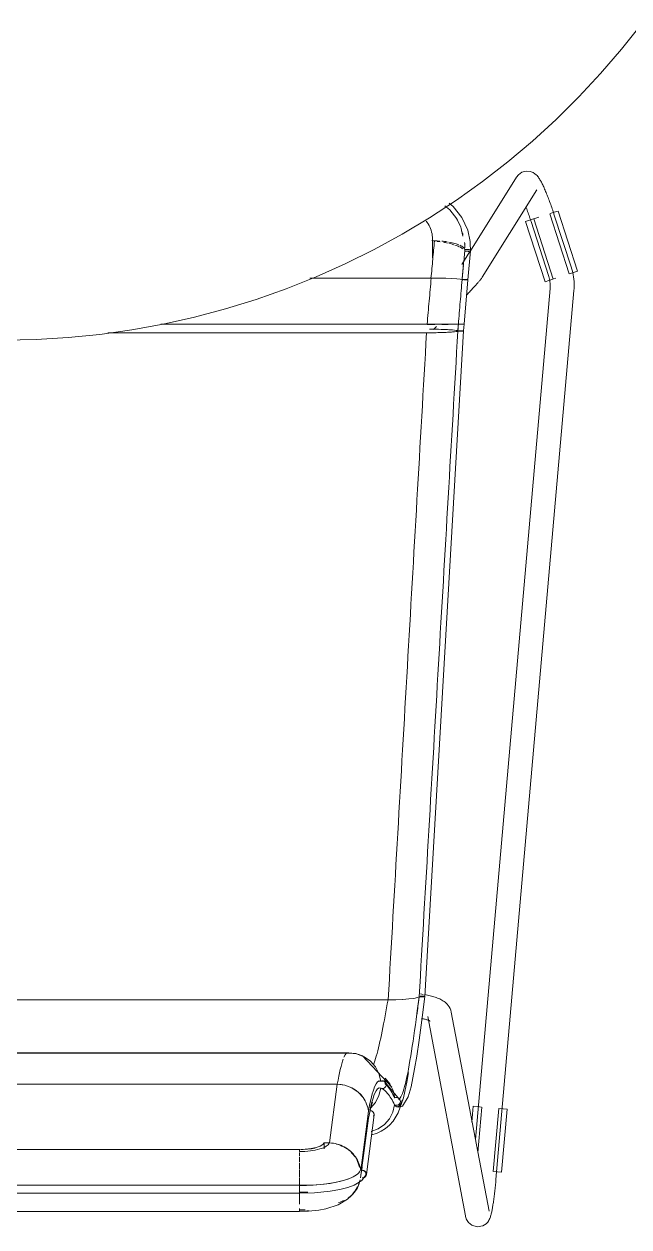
# Model space of a CAD drawing. Header units: millimetres. Extents: x 155927 to 317870, y -36033 to 97293.
# Drawn here: x 227883 to 228185, y 24267 to 24867 of the extents above; entities that cross this region are included whole.
import ezdxf

# ---------------------------------------------------------------- set-up
doc = ezdxf.new("R2010")
doc.units = ezdxf.units.MM
doc.header["$MEASUREMENT"] = 0
doc.layers.add('I-FURN', color=8, linetype='CONTINUOUS', lineweight=9)

msp = doc.modelspace()

# ---------------------------------------------------------------- linework, layer by layer
at = {"layer": 'I-FURN'}
for p, q in [((228181.45, 24854.63), (228191.39, 24867.16)), ((228171.01, 24842.51), (228181.45, 24854.63)), ((228160.09, 24830.81), (228171.01, 24842.51)), ((228148.72, 24819.56), (228160.09, 24830.81)), ((228136.91, 24808.77), (228148.72, 24819.56)), ((228124.67, 24798.46), (228136.91, 24808.77)), ((228112.03, 24788.65), (228124.67, 24798.46)), ((228129.05, 24790.86), (228106.01, 24754.1)), ((228129.94, 24791.99), (228129.05, 24790.86)), ((228129.94, 24791.99), (228131.67, 24793.21)), ((228131.67, 24793.21), (228133.9, 24793.8)), ((228133.9, 24793.8), (228135.87, 24793.62)), ((228135.87, 24793.62), (228137.25, 24793.1)), ((228137.25, 24793.1), (228138.17, 24792.54)), ((228138.17, 24792.54), (228138.79, 24792.02)), ((228138.79, 24792.02), (228139.26, 24791.55)), ((228139.26, 24791.55), (228139.63, 24791.12)), ((228139.63, 24791.12), (228139.94, 24790.72)), ((228139.94, 24790.72), (228140.22, 24790.33)), ((228140.22, 24790.33), (228140.47, 24789.94)), ((228099.01, 24779.36), (228112.03, 24788.65)), ((228111.91, 24740.91), (228139.21, 24784.49)), ((228140.47, 24789.94), (228140.72, 24789.55)), ((228140.72, 24789.55), (228140.95, 24789.15)), ((228140.95, 24789.15), (228141.18, 24788.74)), ((228141.18, 24788.74), (228141.41, 24788.32)), ((228141.41, 24788.32), (228141.64, 24787.88)), ((228141.64, 24787.88), (228141.87, 24787.42)), ((228141.87, 24787.42), (228142.1, 24786.95)), ((228142.1, 24786.95), (228142.33, 24786.46)), ((228142.33, 24786.46), (228142.57, 24785.95)), ((228142.57, 24785.95), (228142.81, 24785.42)), ((228142.81, 24785.42), (228143.05, 24784.87)), ((228143.05, 24784.87), (228143.29, 24784.31)), ((228143.29, 24784.31), (228143.53, 24783.73)), ((228085.63, 24770.59), (228099.01, 24779.36)), ((228143.53, 24783.73), (228143.78, 24783.14)), ((228143.78, 24783.14), (228144.03, 24782.53)), ((228144.03, 24782.53), (228144.28, 24781.9)), ((228144.28, 24781.9), (228144.53, 24781.26)), ((228144.53, 24781.26), (228144.79, 24780.61)), ((228144.79, 24780.61), (228145.04, 24779.94)), ((228145.04, 24779.94), (228145.29, 24779.26)), ((228145.29, 24779.26), (228145.55, 24778.58)), ((228145.55, 24778.58), (228145.8, 24777.88)), ((228093.3, 24776.53), (228095.68, 24774.53)), ((228095.32, 24777.87), (228097.42, 24776.19)), ((228095.68, 24774.53), (228099.18, 24769.95)), ((228097.42, 24776.19), (228101.76, 24770.66)), ((228133.85, 24775.61), (228134.08, 24774.98)), ((228134.08, 24774.98), (228134.32, 24774.35)), ((228134.32, 24774.35), (228134.55, 24773.7)), ((228134.55, 24773.7), (228134.79, 24773.04)), ((228134.79, 24773.04), (228135.03, 24772.38)), ((228135.03, 24772.38), (228135.26, 24771.71)), ((228145.68, 24772.59), (228155.37, 24742.58)), ((228145.8, 24777.88), (228146.06, 24777.17)), ((228145.8, 24772.63), (228147.78, 24773.26)), ((228146.06, 24777.17), (228146.31, 24776.46)), ((228146.31, 24776.46), (228146.56, 24775.73)), ((228146.56, 24775.73), (228146.82, 24775)), ((228146.82, 24775), (228147.06, 24774.27)), ((228147.06, 24774.27), (228147.31, 24773.53)), ((228147.31, 24773.53), (228147.56, 24772.8)), ((228147.56, 24772.8), (228147.7, 24772.34)), ((228156.42, 24745.53), (228147.7, 24772.34)), ((228147.78, 24773.26), (228149.73, 24773.89)), ((228149.73, 24773.89), (228159.42, 24743.89)), ((228071.9, 24762.36), (228085.63, 24770.59)), ((228099.18, 24769.95), (228101.09, 24766.27)), ((228101.76, 24770.66), (228104.66, 24764.35)), ((228133.57, 24768.68), (228135.53, 24769.31)), ((228133.57, 24768.68), (228143.26, 24738.67)), ((228135.26, 24771.71), (228135.49, 24771.03)), ((228135.49, 24771.03), (228135.73, 24770.34)), ((228135.53, 24769.31), (228137.5, 24769.95)), ((228135.73, 24770.34), (228135.96, 24769.65)), ((228135.96, 24769.65), (228136.18, 24768.96)), ((228136.18, 24768.96), (228136.29, 24768.63)), ((228136.29, 24768.63), (228145, 24741.82)), ((228147.3, 24739.98), (228137.62, 24769.98)), ((228140.19, 24770.82), (228137.71, 24770.02)), ((228057.86, 24754.69), (228071.9, 24762.36)), ((228087.02, 24750.51), (228087.02, 24760.27)), ((228104.66, 24764.35), (228105.87, 24758.7)), ((228043.53, 24747.59), (228057.86, 24754.69)), ((228086.96, 24759.02), (228088.01, 24759.02)), ((228105.87, 24758.7), (228105.96, 24753.24)), ((228105.78, 24753.73), (228101.74, 24747.28)), ((228104.66, 24739.64), (228106.08, 24754.13)), ((228028.92, 24741.07), (228043.53, 24747.59)), ((228157.46, 24743.26), (228155.49, 24742.62)), ((228156.43, 24745.48), (228156.42, 24745.53)), ((228156.76, 24744.39), (228156.43, 24745.48)), ((228157.05, 24743.28), (228156.76, 24744.39)), ((228157.29, 24742.16), (228157.05, 24743.28)), ((228157.48, 24741.04), (228157.29, 24742.16)), ((228159.42, 24743.89), (228157.46, 24743.26)), ((228014.06, 24735.13), (228028.92, 24741.07)), ((228086.31, 24740.47), (228025.82, 24740.47)), ((228025.82, 24740.47), (228086.31, 24740.47)), ((228090.07, 24740.45), (228086.31, 24740.47)), ((228086.43, 24740.47), (228090.07, 24740.44)), ((228090.17, 24740.44), (228093.61, 24740.37)), ((228093.61, 24740.37), (228090.17, 24740.44)), ((228096.7, 24740.26), (228093.61, 24740.37)), ((228093.67, 24740.37), (228096.71, 24740.26)), ((228099.18, 24740.11), (228096.7, 24740.26)), ((228096.75, 24740.25), (228099.19, 24740.1)), ((228100.92, 24739.93), (228099.18, 24740.11)), ((228099.2, 24740.1), (228100.92, 24739.93)), ((228100.92, 24739.93), (228101.81, 24739.73)), ((228101.81, 24739.73), (228100.92, 24739.93)), ((228102.28, 24739.74), (228101.81, 24739.73)), ((228101.81, 24739.73), (228102.28, 24739.74)), ((228101.82, 24739.55), (228102.29, 24739.54)), ((228102.29, 24739.54), (228101.82, 24739.55)), ((228102.78, 24739.74), (228102.28, 24739.74)), ((228102.28, 24739.74), (228102.77, 24739.74)), ((228102.77, 24739.74), (228103.26, 24739.74)), ((228103.27, 24739.74), (228102.78, 24739.74)), ((228102.79, 24739.54), (228103.28, 24739.54)), ((228103.28, 24739.54), (228102.79, 24739.54)), ((228102.83, 24717.44), (228104.66, 24739.64)), ((228103.26, 24739.74), (228103.72, 24739.73)), ((228103.72, 24739.73), (228103.27, 24739.74)), ((228103.28, 24739.54), (228103.73, 24739.55)), ((228103.73, 24739.55), (228103.28, 24739.54)), ((228104.11, 24739.71), (228103.72, 24739.73)), ((228103.72, 24739.73), (228104.1, 24739.71)), ((228103.73, 24739.55), (228104.12, 24739.57)), ((228104.11, 24739.57), (228103.73, 24739.55)), ((228104.1, 24739.71), (228104.4, 24739.69)), ((228104.4, 24739.69), (228104.11, 24739.71)), ((228104.41, 24739.59), (228104.11, 24739.57)), ((228104.12, 24739.57), (228104.41, 24739.59)), ((228104.59, 24739.67), (228104.4, 24739.69)), ((228104.41, 24739.59), (228104.6, 24739.62)), ((228104.59, 24739.62), (228104.41, 24739.59)), ((228104.59, 24739.67), (228104.66, 24739.64)), ((228104.66, 24739.64), (228104.59, 24739.67)), ((228104.66, 24739.64), (228104.59, 24739.62)), ((228104.6, 24739.62), (228104.66, 24739.64)), ((228108.14, 24736.41), (228107.8, 24736.03)), ((228108.47, 24736.77), (228108.14, 24736.41)), ((228108.79, 24737.12), (228108.47, 24736.77)), ((228109.09, 24737.46), (228108.79, 24737.12)), ((228109.38, 24737.78), (228109.09, 24737.46)), ((228109.65, 24738.09), (228109.38, 24737.78)), ((228109.91, 24738.38), (228109.65, 24738.09)), ((228110.15, 24738.66), (228109.91, 24738.38)), ((228110.38, 24738.93), (228110.15, 24738.66)), ((228110.59, 24739.18), (228110.38, 24738.93)), ((228110.79, 24739.42), (228110.59, 24739.18)), ((228110.98, 24739.65), (228110.79, 24739.42)), ((228111.16, 24739.88), (228110.98, 24739.65)), ((228111.34, 24740.1), (228111.16, 24739.88)), ((228111.51, 24740.33), (228111.34, 24740.1)), ((228111.69, 24740.58), (228111.51, 24740.33)), ((228111.91, 24740.91), (228111.69, 24740.58)), ((228145.21, 24739.3), (228143.26, 24738.67)), ((228145, 24741.82), (228145.2, 24741.19)), ((228145.2, 24741.19), (228145.36, 24740.55)), ((228147.19, 24739.94), (228145.21, 24739.3)), ((228145.36, 24740.55), (228145.5, 24739.9)), ((228145.5, 24739.9), (228145.62, 24739.25)), ((228145.62, 24739.25), (228145.71, 24738.59)), ((228145.71, 24738.59), (228145.77, 24737.93)), ((228145.77, 24737.93), (228145.8, 24737.27)), ((228145.8, 24737.27), (228145.81, 24736.61)), ((228145.81, 24736.61), (228145.8, 24735.95)), ((228148.57, 24740.39), (228147.4, 24740.01)), ((228157.63, 24739.91), (228157.48, 24741.04)), ((228157.74, 24738.77), (228157.63, 24739.91)), ((228157.8, 24737.63), (228157.74, 24738.77)), ((228157.78, 24735.34), (228157.81, 24736.49)), ((228157.81, 24736.49), (228157.8, 24737.63)), ((227998.98, 24729.8), (228014.06, 24735.13)), ((228104.63, 24732.6), (228104.19, 24732.13)), ((228105.06, 24733.06), (228104.63, 24732.6)), ((228105.49, 24733.52), (228105.06, 24733.06)), ((228105.9, 24733.96), (228105.49, 24733.52)), ((228106.3, 24734.4), (228105.9, 24733.96)), ((228106.69, 24734.82), (228106.3, 24734.4)), ((228107.07, 24735.24), (228106.69, 24734.82)), ((228107.44, 24735.64), (228107.07, 24735.24)), ((228107.8, 24736.03), (228107.44, 24735.64)), ((228145.75, 24735.26), (228108.45, 24310.75)), ((228118.75, 24290.88), (228157.7, 24734.21)), ((228145.8, 24735.95), (228145.75, 24735.28)), ((228145.75, 24735.28), (228145.75, 24735.26)), ((228157.7, 24734.2), (228157.78, 24735.34)), ((227968.23, 24720.96), (227983.69, 24725.07)), ((227983.69, 24725.07), (227998.98, 24729.8)), ((227952.62, 24717.46), (227968.23, 24720.96)), ((227905.12, 24710.77), (227921.04, 24712.37)), ((227921.04, 24712.37), (227936.88, 24714.6)), ((227925.01, 24713.19), (228084.1, 24713.19)), ((228084.1, 24713.19), (227925.01, 24713.19)), ((227936.88, 24714.6), (227952.62, 24717.46)), ((227951.37, 24717.5), (228084.37, 24717.5)), ((228084.37, 24717.5), (227951.37, 24717.5)), ((228083.27, 24382.17), (228102.56, 24714.08)), ((228084.1, 24713.19), (228087.89, 24713.21)), ((228084.37, 24717.5), (228088.15, 24717.5)), ((228088.16, 24717.5), (228084.37, 24717.5)), ((228088.16, 24717.38), (228084.38, 24717.38)), ((228084.38, 24717.38), (228088.16, 24717.38)), ((228087.9, 24714.95), (228085.64, 24714.97)), ((228087.59, 24714.83), (228089.06, 24716.36)), ((228087.89, 24713.21), (228091.45, 24713.29)), ((228091.45, 24714.87), (228087.9, 24714.95)), ((228088.16, 24717.5), (228091.72, 24717.5)), ((228091.72, 24717.5), (228088.16, 24717.5)), ((228094.57, 24714.75), (228091.45, 24714.87)), ((228091.45, 24713.29), (228094.58, 24713.41)), ((228094.84, 24717.39), (228091.71, 24717.38)), ((228091.72, 24717.5), (228094.85, 24717.49)), ((228094.86, 24717.49), (228091.72, 24717.5)), ((228091.72, 24717.38), (228094.84, 24717.39)), ((228097.06, 24714.58), (228094.57, 24714.75)), ((228094.58, 24713.41), (228097.08, 24713.58)), ((228097.34, 24717.4), (228094.84, 24717.39)), ((228094.84, 24717.39), (228097.34, 24717.4)), ((228094.86, 24717.49), (228097.36, 24717.48)), ((228097.36, 24717.48), (228094.86, 24717.49)), ((228098.81, 24714.39), (228097.06, 24714.58)), ((228097.08, 24713.58), (228098.83, 24713.77)), ((228099.09, 24717.42), (228097.34, 24717.4)), ((228097.34, 24717.4), (228099.09, 24717.42)), ((228097.36, 24717.48), (228099.1, 24717.46)), ((228099.11, 24717.46), (228097.36, 24717.48)), ((228099.72, 24714.18), (228098.81, 24714.39)), ((228098.83, 24713.77), (228099.72, 24713.98)), ((228099.1, 24717.46), (228099.99, 24717.45)), ((228099.99, 24717.45), (228099.11, 24717.46)), ((228100.18, 24714.19), (228099.72, 24714.18)), ((228099.72, 24713.98), (228100.19, 24713.97)), ((228099.99, 24717.45), (228100.46, 24717.45)), ((228100.46, 24717.45), (228099.99, 24717.45)), ((228100.46, 24717.43), (228099.99, 24717.43)), ((228099.99, 24717.43), (228100.46, 24717.43)), ((228100.68, 24714.19), (228100.18, 24714.19)), ((228100.19, 24713.97), (228100.69, 24713.97)), ((228100.46, 24717.45), (228100.96, 24717.45)), ((228100.96, 24717.45), (228100.46, 24717.45)), ((228100.95, 24717.43), (228100.46, 24717.43)), ((228100.46, 24717.43), (228100.96, 24717.43)), ((228101.17, 24714.19), (228100.68, 24714.19)), ((228100.69, 24713.97), (228101.18, 24713.98)), ((228101.44, 24717.43), (228100.95, 24717.43)), ((228100.96, 24717.45), (228101.45, 24717.45)), ((228101.45, 24717.45), (228100.96, 24717.45)), ((228100.96, 24717.43), (228101.45, 24717.43)), ((228101.62, 24714.18), (228101.17, 24714.19)), ((228101.18, 24713.98), (228101.63, 24713.99)), ((228101.89, 24717.43), (228101.44, 24717.43)), ((228101.45, 24717.45), (228101.9, 24717.45)), ((228101.9, 24717.45), (228101.45, 24717.45)), ((228101.45, 24717.43), (228101.9, 24717.43)), ((228102.01, 24714.16), (228101.62, 24714.18)), ((228101.63, 24713.99), (228102.01, 24714)), ((228102.28, 24717.43), (228101.89, 24717.43)), ((228101.9, 24717.45), (228102.28, 24717.45)), ((228102.29, 24717.45), (228101.9, 24717.45)), ((228101.9, 24717.43), (228102.28, 24717.43)), ((228102.3, 24714.14), (228102.01, 24714.16)), ((228102.01, 24714), (228102.3, 24714.03)), ((228102.28, 24717.45), (228102.58, 24717.44)), ((228102.58, 24717.44), (228102.29, 24717.45)), ((228102.49, 24714.11), (228102.3, 24714.14)), ((228102.3, 24714.03), (228102.49, 24714.05)), ((228102.56, 24714.08), (228102.49, 24714.11)), ((228102.49, 24714.05), (228102.56, 24714.08)), ((228102.83, 24717.44), (228102.56, 24714.08)), ((228102.76, 24717.44), (228102.83, 24717.44)), ((228102.83, 24717.44), (228102.76, 24717.44)), ((228102.77, 24717.44), (228102.83, 24717.44)), ((228102.83, 24717.44), (228102.77, 24717.44)), ((227873.15, 24709.49), (227889.15, 24709.81)), ((227889.15, 24709.81), (227905.12, 24710.77)), ((228081.41, 24382.39), (228080.91, 24382.38)), ((228080.91, 24382.38), (228081.41, 24382.39)), ((228081.74, 24383.3), (228081.02, 24383.4)), ((228081.9, 24382.38), (228081.41, 24382.39)), ((228081.41, 24382.39), (228081.9, 24382.38)), ((228082.46, 24383.2), (228081.74, 24383.3)), ((228082.35, 24382.35), (228081.9, 24382.38)), ((228081.9, 24382.38), (228082.35, 24382.35)), ((228082.73, 24382.32), (228082.35, 24382.35)), ((228082.35, 24382.35), (228082.73, 24382.32)), ((228083.02, 24382.28), (228082.73, 24382.32)), ((228082.73, 24382.32), (228083.02, 24382.28)), ((228083.2, 24382.22), (228083.02, 24382.28)), ((228083.02, 24382.28), (228083.21, 24382.22)), ((228083.86, 24382.95), (228083.16, 24383.08)), ((228083.27, 24382.17), (228083.2, 24382.22)), ((228083.21, 24382.22), (228083.27, 24382.17)), ((228084.54, 24382.82), (228083.86, 24382.95)), ((228085.21, 24382.68), (228084.54, 24382.82)), ((228085.86, 24382.52), (228085.21, 24382.68)), ((228086.51, 24382.36), (228085.86, 24382.52)), ((228087.14, 24382.19), (228086.51, 24382.36)), ((228087.75, 24382.01), (228087.14, 24382.19)), ((227681.45, 24380.45), (228064.85, 24380.45)), ((228064.85, 24380.45), (227681.45, 24380.45)), ((228064.85, 24380.45), (228068.62, 24380.51)), ((228068.62, 24380.51), (228064.93, 24380.45)), ((228068.62, 24380.51), (228072.16, 24380.67)), ((228072.16, 24380.67), (228068.68, 24380.51)), ((228072.16, 24380.67), (228075.26, 24380.9)), ((228075.26, 24380.9), (228072.2, 24380.67)), ((228075.26, 24380.9), (228077.75, 24381.22)), ((228077.75, 24381.22), (228075.29, 24380.91)), ((228077.75, 24381.22), (228079.5, 24381.58)), ((228079.5, 24381.58), (228077.76, 24381.22)), ((228080.4, 24381.98), (228079.5, 24381.58)), ((228079.5, 24381.58), (228080.4, 24381.98)), ((228080.4, 24381.98), (228080.87, 24381.97)), ((228080.87, 24381.97), (228080.4, 24381.98)), ((228080.87, 24381.97), (228081.37, 24381.96)), ((228081.37, 24381.96), (228080.87, 24381.97)), ((228081.37, 24381.96), (228081.86, 24381.97)), ((228081.87, 24381.97), (228081.37, 24381.96)), ((228083.27, 24382.17), (228081.71, 24370.32)), ((228081.86, 24381.97), (228082.32, 24381.99)), ((228082.32, 24381.99), (228081.87, 24381.97)), ((228082.32, 24381.99), (228082.7, 24382.02)), ((228082.71, 24382.02), (228082.32, 24381.99)), ((228082.7, 24382.02), (228083, 24382.07)), ((228083.01, 24382.07), (228082.71, 24382.02)), ((228083, 24382.07), (228083.19, 24382.12)), ((228083.2, 24382.12), (228083.01, 24382.07)), ((228083.19, 24382.12), (228083.27, 24382.17)), ((228083.27, 24382.17), (228083.2, 24382.12)), ((228088.36, 24381.81), (228087.75, 24382.01)), ((228088.95, 24381.61), (228088.36, 24381.81)), ((228089.53, 24381.39), (228088.95, 24381.61)), ((228090.1, 24381.15), (228089.53, 24381.39)), ((228090.66, 24380.9), (228090.1, 24381.15)), ((228091.21, 24380.63), (228090.66, 24380.9)), ((228091.75, 24380.34), (228091.21, 24380.63)), ((228092.29, 24380.01), (228091.75, 24380.34)), ((228092.82, 24379.66), (228092.29, 24380.01)), ((228093.36, 24379.25), (228092.82, 24379.66)), ((228093.89, 24378.8), (228093.36, 24379.25)), ((228094.41, 24378.28), (228093.89, 24378.8)), ((228094.92, 24377.69), (228094.41, 24378.28)), ((228095.4, 24377), (228094.92, 24377.69)), ((228095.84, 24376.21), (228095.4, 24377)), ((228096.2, 24375.31), (228095.84, 24376.21)), ((228081.71, 24370.32), (228080.36, 24360.39)), ((228082.12, 24371.07), (228081.63, 24371.16)), ((228082.59, 24370.97), (228082.12, 24371.07)), ((228083.04, 24370.86), (228082.59, 24370.97)), ((228083.46, 24370.76), (228083.04, 24370.86)), ((228083.85, 24370.65), (228083.46, 24370.76)), ((228084.22, 24370.54), (228083.85, 24370.65)), ((228084.55, 24370.43), (228084.22, 24370.54)), ((228084.86, 24370.33), (228084.55, 24370.43)), ((228084.67, 24372.09), (228103.48, 24272.8)), ((228085.13, 24370.22), (228084.86, 24370.33)), ((228085.36, 24370.13), (228085.13, 24370.22)), ((228096.46, 24374.33), (228096.2, 24375.31)), ((228115.27, 24275.03), (228096.46, 24374.33)), ((228085.55, 24370.04), (228085.36, 24370.13)), ((228085.71, 24369.97), (228085.55, 24370.04)), ((228085.79, 24369.92), (228085.71, 24369.97)), ((228085.87, 24369.88), (228085.79, 24369.92)), ((228085.89, 24369.86), (228085.87, 24369.88)), ((228080.36, 24360.39), (228079.18, 24352.37)), ((227700.76, 24353.95), (228045.54, 24353.95)), ((228045.54, 24353.95), (227700.76, 24353.95)), ((228045.01, 24354.11), (227740.21, 24354.11)), ((228048.75, 24353.66), (228045.01, 24354.1)), ((228045.54, 24353.95), (228049.33, 24353.47)), ((228049.34, 24353.48), (228045.54, 24353.95)), ((228053.22, 24351.94), (228048.75, 24353.66)), ((228049.33, 24353.47), (228052.9, 24352.11)), ((228052.91, 24352.12), (228049.34, 24353.48)), ((228052.12, 24352.53), (228050.2, 24353.24)), ((228066.72, 24336.84), (228052.12, 24352.53)), ((228079.18, 24352.37), (228078.14, 24346.05)), ((228052.9, 24352.11), (228056.04, 24349.94)), ((228056.04, 24349.95), (228052.91, 24352.12)), ((228058.55, 24347.07), (228056.04, 24349.95)), ((228056.04, 24349.94), (228058.54, 24347.06)), ((228058.54, 24347.06), (228060.3, 24343.68)), ((228060.3, 24343.68), (228058.55, 24347.07)), ((228061.2, 24339.96), (228060.3, 24343.68)), ((228063.38, 24341.35), (228065.77, 24338.51)), ((228065.78, 24338.51), (228063.38, 24341.35)), ((228072.53, 24331.67), (228074.43, 24340.19)), ((228074.43, 24340.19), (228075.16, 24344.26)), ((228078.14, 24346.05), (228076.34, 24337.03)), ((227706.8, 24338.35), (228039.51, 24338.35)), ((228039.51, 24338.35), (227706.8, 24338.35)), ((228039.51, 24338.35), (228035.65, 24309.08)), ((228043.28, 24337.88), (228039.51, 24338.35)), ((228046.82, 24336.56), (228043.28, 24337.88)), ((228049.94, 24334.48), (228046.82, 24336.56)), ((228052.43, 24331.74), (228049.94, 24334.48)), ((228063.01, 24339.93), (228060.13, 24339.98)), ((228060.3, 24332.74), (228061.2, 24336.45)), ((228061.19, 24339.96), (228061.66, 24340.12)), ((228061.66, 24336.3), (228061.19, 24336.46)), ((228061.67, 24340.12), (228061.2, 24339.96)), ((228061.2, 24336.45), (228061.67, 24336.29)), ((228061.87, 24336.17), (228061.44, 24336.35)), ((228061.66, 24340.12), (228062.16, 24340.16)), ((228062.16, 24336.26), (228061.66, 24336.3)), ((228062.16, 24340.16), (228061.67, 24340.12)), ((228061.67, 24336.29), (228062.16, 24336.25)), ((228062.16, 24340.16), (228062.65, 24340.08)), ((228062.65, 24340.08), (228062.16, 24340.16)), ((228062.65, 24336.34), (228062.16, 24336.26)), ((228062.16, 24336.25), (228062.65, 24336.34)), ((228062.65, 24340.08), (228063.1, 24339.88)), ((228063.11, 24339.88), (228062.65, 24340.08)), ((228063.1, 24336.54), (228062.65, 24336.34)), ((228062.65, 24336.34), (228063.11, 24336.54)), ((228070.83, 24330.64), (228062.71, 24340.06)), ((228063.1, 24339.88), (228063.49, 24339.56)), ((228063.49, 24336.85), (228063.1, 24336.54)), ((228063.49, 24339.56), (228063.11, 24339.88)), ((228063.11, 24336.54), (228063.49, 24336.85)), ((228063.49, 24339.56), (228063.78, 24339.16)), ((228063.78, 24339.16), (228063.49, 24339.56)), ((228063.78, 24337.26), (228063.49, 24336.85)), ((228063.49, 24336.85), (228063.78, 24337.26)), ((228063.78, 24339.16), (228063.97, 24338.7)), ((228063.97, 24338.7), (228063.78, 24339.16)), ((228063.97, 24337.72), (228063.78, 24337.26)), ((228063.78, 24337.26), (228063.97, 24337.72)), ((228063.97, 24338.7), (228064.03, 24338.21)), ((228064.04, 24338.21), (228063.97, 24338.7)), ((228064.03, 24338.21), (228063.97, 24337.72)), ((228063.97, 24337.72), (228064.04, 24338.21)), ((228065.77, 24338.51), (228067.41, 24335.18)), ((228067.42, 24335.19), (228065.78, 24338.51)), ((228067.41, 24335.18), (228068.2, 24331.57)), ((228068.2, 24331.57), (228067.42, 24335.19)), ((228076.34, 24337.03), (228074.93, 24332.04)), ((228056.04, 24326.47), (228058.55, 24329.35)), ((228057.04, 24329.38), (228056.29, 24326.94)), ((228058.55, 24329.35), (228060.3, 24332.74)), ((228068.2, 24331.57), (228068.68, 24331.72)), ((228068.68, 24331.72), (228068.2, 24331.57)), ((228068.68, 24331.72), (228069.18, 24331.75)), ((228069.18, 24331.75), (228068.68, 24331.72)), ((228069.18, 24331.75), (228069.67, 24331.66)), ((228069.67, 24331.66), (228069.18, 24331.75)), ((228069.67, 24331.66), (228070.12, 24331.45)), ((228070.12, 24331.46), (228069.67, 24331.66)), ((228069.86, 24324.04), (228072.53, 24331.67)), ((228070.46, 24328.46), (228070.07, 24328.15)), ((228070.07, 24328.15), (228070.46, 24328.45)), ((228070.5, 24331.14), (228070.12, 24331.46)), ((228070.12, 24331.45), (228070.5, 24331.14)), ((228070.76, 24328.85), (228070.46, 24328.46)), ((228070.46, 24328.45), (228070.76, 24328.85)), ((228070.5, 24331.14), (228070.79, 24330.73)), ((228070.79, 24330.73), (228070.5, 24331.14)), ((228070.68, 24330.92), (228070.81, 24330.7)), ((228070.95, 24329.3), (228070.76, 24328.85)), ((228070.76, 24328.85), (228070.96, 24329.3)), ((228070.79, 24330.73), (228070.97, 24330.27)), ((228070.97, 24330.28), (228070.79, 24330.73)), ((228071.03, 24329.79), (228070.95, 24329.3)), ((228070.96, 24329.3), (228071.03, 24329.79)), ((228071.03, 24329.79), (228070.97, 24330.28)), ((228070.97, 24330.27), (228071.03, 24329.79)), ((228074.93, 24332.04), (228072.16, 24327.4)), ((228055.06, 24324.98), (228051.21, 24295.28)), ((228057.89, 24323.07), (228054.03, 24293.29)), ((228056.29, 24326.94), (228054.91, 24320.65)), ((228056.02, 24325.17), (228055.53, 24325.13)), ((228056.51, 24325.09), (228056.02, 24325.17)), ((228056.97, 24324.9), (228056.51, 24325.09)), ((228057.35, 24324.6), (228056.97, 24324.9)), ((228057.64, 24324.21), (228057.35, 24324.6)), ((228057.83, 24323.77), (228057.64, 24324.21)), ((228057.65, 24322.39), (228057.83, 24322.84)), ((228057.9, 24323.3), (228057.83, 24323.77)), ((228057.83, 24322.84), (228057.9, 24323.3)), ((228065.51, 24321.14), (228067.25, 24324.46)), ((228067.25, 24324.46), (228068.15, 24328.09)), ((228067.36, 24319.93), (228069.86, 24324.04)), ((228068.62, 24327.92), (228068.15, 24328.09)), ((228068.15, 24328.09), (228068.63, 24327.92)), ((228069.12, 24327.88), (228068.62, 24327.92)), ((228068.63, 24327.92), (228069.12, 24327.88)), ((228069.97, 24326.87), (228069.06, 24327.16)), ((228069.62, 24327.96), (228069.12, 24327.88)), ((228069.12, 24327.88), (228069.62, 24327.95)), ((228070.07, 24328.15), (228069.62, 24327.96)), ((228069.62, 24327.95), (228070.07, 24328.15)), ((228072.16, 24327.4), (228069.97, 24326.87)), ((228107.42, 24327.39), (228106.72, 24319.49)), ((228107.42, 24327.39), (228109.46, 24327.21)), ((228109.46, 24327.21), (228111.53, 24327.03)), ((228109.66, 24304.41), (228111.65, 24327.02)), ((228120.1, 24326.27), (228117.34, 24294.86)), ((228120.22, 24326.26), (228122.28, 24326.08)), ((228124.33, 24325.9), (228121.57, 24294.49)), ((228122.28, 24326.08), (228124.33, 24325.9)), ((228055.04, 24321.43), (228051.19, 24291.74)), ((228059.95, 24316.14), (228063.03, 24318.31)), ((228061.45, 24314.91), (228063.64, 24316.28)), ((228063.03, 24318.31), (228065.51, 24321.14)), ((228063.64, 24316.28), (228065.62, 24317.97)), ((228065.62, 24317.97), (228067.36, 24319.93)), ((228056.43, 24314.73), (228059.95, 24316.14)), ((228056.57, 24313.22), (228059.08, 24313.88)), ((228059.08, 24313.88), (228061.45, 24314.91)), ((228020.58, 24305.89), (227725.73, 24305.89)), ((227725.73, 24305.83), (228020.58, 24305.83)), ((228023.61, 24306), (228020.58, 24305.89)), ((228020.58, 24304.3), (228020.58, 24302.56)), ((228026.47, 24306.31), (228023.61, 24306)), ((228028.96, 24306.82), (228026.47, 24306.31)), ((228030.94, 24307.49), (228028.96, 24306.82)), ((228032.29, 24308.28), (228030.94, 24307.49)), ((228032.93, 24309.14), (228032.29, 24308.28)), ((228032.93, 24306.14), (228032.93, 24309.14)), ((228035.65, 24309.08), (228032.93, 24309.14)), ((228020.58, 24301.98), (228020.58, 24299.51)), ((228020.58, 24298.99), (228020.58, 24297.13)), ((228020.58, 24295.88), (228020.58, 24297.13)), ((228020.58, 24295.52), (228020.58, 24291.96)), ((228051.88, 24297.08), (228051.34, 24292.93)), ((228053.67, 24292.8), (228051.78, 24290.41)), ((228119.52, 24294.67), (228117.46, 24294.85)), ((228121.57, 24294.49), (228119.52, 24294.67)), ((228020.58, 24287.99), (227725.73, 24287.99)), ((228020.58, 24287.96), (228020.58, 24291.77)), ((228020.58, 24291.77), (228020.58, 24287.96)), ((228020.58, 24287.99), (228026.99, 24288.07)), ((228020.58, 24287.98), (228020.58, 24284.02)), ((228020.58, 24287.88), (228020.58, 24287.98)), ((228020.58, 24287.65), (228020.58, 24287.88)), ((228020.58, 24287.32), (228020.58, 24287.65)), ((228020.58, 24286.9), (228020.58, 24287.32)), ((228020.58, 24286.43), (228020.58, 24286.9)), ((228020.58, 24285.93), (228020.58, 24286.43)), ((228026.99, 24288.07), (228032.98, 24288.55)), ((228032.98, 24288.55), (228038.41, 24289.38)), ((228038.41, 24289.38), (228041.91, 24290.18)), ((228044.78, 24286.92), (228040.74, 24285.84)), ((228041.91, 24290.18), (228044.74, 24291.06)), ((228044.74, 24291.06), (228045.25, 24291.25)), ((228047.95, 24288.11), (228044.78, 24286.92)), ((228051.78, 24290.41), (228047.95, 24288.11)), ((228049.65, 24287.3), (228048.32, 24285.03)), ((228118.22, 24285.53), (228118.3, 24286.26)), ((228118.3, 24286.26), (228118.38, 24286.99)), ((228118.38, 24286.99), (228118.46, 24287.73)), ((228118.46, 24287.73), (228118.53, 24288.48)), ((228118.53, 24288.48), (228118.6, 24289.22)), ((228118.6, 24289.22), (228118.67, 24289.97)), ((228118.67, 24289.97), (228118.74, 24290.73)), ((228118.74, 24290.73), (228118.75, 24290.88)), ((227725.73, 24284.02), (228020.58, 24284.02)), ((228020.58, 24285.44), (228020.58, 24285.93)), ((228020.58, 24284.99), (228020.58, 24285.44)), ((228020.58, 24284.6), (228020.58, 24284.99)), ((228020.58, 24284.29), (228020.58, 24284.6)), ((228020.58, 24284.09), (228020.58, 24284.29)), ((228020.58, 24281.24), (228020.58, 24284.27)), ((228020.58, 24284.27), (228020.58, 24281.25)), ((228028.14, 24284.17), (228020.58, 24284.02)), ((228020.58, 24284.02), (228020.58, 24284.09)), ((228020.58, 24281.09), (228020.58, 24278.51)), ((228036.03, 24284.97), (228028.14, 24284.17)), ((228040.74, 24285.84), (228036.03, 24284.97)), ((228044.67, 24281.13), (228039.95, 24278.26)), ((228046.65, 24282.96), (228044.67, 24281.13)), ((228048.32, 24285.03), (228046.65, 24282.96)), ((228117.53, 24280.1), (228117.62, 24280.73)), ((228117.62, 24280.73), (228117.71, 24281.38)), ((228117.71, 24281.38), (228117.8, 24282.04)), ((228117.8, 24282.04), (228117.89, 24282.72)), ((228117.89, 24282.72), (228117.97, 24283.41)), ((228117.97, 24283.41), (228118.06, 24284.11)), ((228118.06, 24284.11), (228118.14, 24284.81)), ((228118.14, 24284.81), (228118.22, 24285.53)), ((227725.73, 24274.99), (228020.58, 24274.99)), ((228020.58, 24276.48), (228020.58, 24275)), ((228020.58, 24274.99), (228020.58, 24275.16)), ((228025.1, 24275.07), (228020.58, 24274.99)), ((228030.31, 24275.59), (228025.1, 24275.07)), ((228033.8, 24276.24), (228030.31, 24275.59)), ((228039.95, 24278.26), (228033.8, 24276.24)), ((228116.4, 24273.82), (228116.5, 24274.25)), ((228116.5, 24274.25), (228116.6, 24274.69)), ((228116.6, 24274.69), (228116.7, 24275.15)), ((228116.7, 24275.15), (228116.79, 24275.63)), ((228116.79, 24275.63), (228116.89, 24276.12)), ((228116.89, 24276.12), (228116.98, 24276.64)), ((228116.98, 24276.64), (228117.08, 24277.17)), ((228117.08, 24277.17), (228117.17, 24277.72)), ((228117.17, 24277.72), (228117.26, 24278.29)), ((228117.26, 24278.29), (228117.35, 24278.87)), ((228117.35, 24278.87), (228117.44, 24279.48)), ((228117.44, 24279.48), (228117.53, 24280.1)), ((228103.57, 24272.38), (228103.48, 24272.8)), ((228103.71, 24271.87), (228103.57, 24272.38)), ((228103.92, 24271.25), (228103.71, 24271.87)), ((228104.3, 24270.45), (228103.92, 24271.25)), ((228105.04, 24269.36), (228104.3, 24270.45)), ((228106.62, 24268.04), (228105.04, 24269.36)), ((228112.13, 24267.69), (228113.79, 24268.73)), ((228113.79, 24268.73), (228114.64, 24269.64)), ((228114.64, 24269.64), (228115.12, 24270.34)), ((228115.12, 24270.34), (228115.42, 24270.9)), ((228115.42, 24270.9), (228115.64, 24271.38)), ((228115.64, 24271.38), (228115.81, 24271.81)), ((228115.81, 24271.81), (228115.95, 24272.21)), ((228115.95, 24272.21), (228116.08, 24272.61)), ((228116.08, 24272.61), (228116.19, 24273)), ((228116.19, 24273), (228116.3, 24273.4)), ((228116.3, 24273.4), (228116.4, 24273.82)), ((228106.62, 24268.04), (228109.37, 24267.21)), ((228109.37, 24267.21), (228112.13, 24267.69))]:
    msp.add_line(p, q, dxfattribs=at)
for centre, major_axis, ratio, start_param, end_param in [((228039.38, 24323.29), (15.78, 0), 0.955139, 0.595876, 1.562553), ((228039.38, 24323.29), (15.78, 0), 0.955139, 0.354206, 0.595753), ((228039.38, 24323.29), (15.78, 0), 0.955139, 0.112537, 0.354036), ((228055.94, 24323.3), (1.96, 0), 0.955139, 5.775592, 8.064923), ((228020.58, 24290.74), (0, 15.75), 0.000004, 5.8107, 5.99294), ((228020.58, 24279.26), (12.4, 0), 0.287441, 4.712389, 4.950404)]:
    msp.add_ellipse(centre, major_axis=major_axis, ratio=ratio, start_param=start_param, end_param=end_param, dxfattribs=at)
for points in [[(228083.85, 24768.91), (228083.97, 24768.78), (228084.08, 24768.64), (228084.19, 24768.5)], [(228087.01, 24760.54), (228087.02, 24760.04), (228087.01, 24759.53), (228086.96, 24759.02)], [(228102.28, 24761.94), (228102.08, 24762.66), (228101.84, 24763.38), (228101.58, 24764.09)], [(228086.31, 24740.47), (228086.62, 24743.61), (228087.21, 24749.85), (228087.75, 24756), (228088.01, 24759.02)], [(228088.01, 24759.02), (228088.96, 24759.01), (228089.89, 24758.98), (228090.8, 24758.92)], [(228090.85, 24758.61), (228090.38, 24758.67), (228089.9, 24758.73), (228089.42, 24758.77)], [(228091.73, 24758.86), (228092.63, 24758.78), (228093.51, 24758.68), (228094.36, 24758.55)], [(228094.54, 24757.96), (228093.89, 24758.1), (228093.23, 24758.23), (228092.55, 24758.35)], [(228097.79, 24757.11), (228096.99, 24757.36), (228096.11, 24757.59), (228095.2, 24757.8)], [(228100.42, 24756.12), (228099.78, 24756.41), (228099.04, 24756.69), (228098.22, 24756.95)], [(228102.24, 24755.04), (228101.83, 24755.37), (228101.31, 24755.69), (228100.66, 24756)], [(228100.7, 24756.86), (228101.39, 24756.53), (228102.54, 24755.83), (228103.1, 24755.08), (228103.25, 24754.69)], [(228101.81, 24739.73), (228102.05, 24742.26), (228102.53, 24747.29), (228103.01, 24752.25), (228103.25, 24754.69)], [(228103.21, 24755.52), (228103.19, 24756.17), (228103.16, 24756.82), (228103.1, 24757.47)], [(228103.12, 24758.15), (228103.17, 24757.51), (228103.18, 24756.86), (228103.17, 24756.22)], [(228105.9, 24753.38), (228105.86, 24753.43), (228105.73, 24753.52), (228105.44, 24753.66), (228105.05, 24753.77), (228104.6, 24753.87), (228104.1, 24753.93), (228103.61, 24753.96), (228103.29, 24753.96), (228103.14, 24753.96)], [(228101.82, 24739.55), (228102.06, 24741.92), (228102.29, 24744.29), (228102.53, 24746.63)], [(228101.81, 24739.73), (228101.5, 24736.03), (228100.9, 24728.6), (228100.3, 24721.17), (228099.99, 24717.45)], [(228101.82, 24739.55), (228101.52, 24735.9), (228101.22, 24732.25), (228100.91, 24728.6)], [(228100.61, 24724.99), (228100.58, 24724.58), (228100.55, 24724.17), (228100.51, 24723.76)], [(228084.1, 24713.19), (228080.91, 24657.66), (228077.71, 24602.13), (228074.52, 24546.7)], [(228099.72, 24713.98), (228096.5, 24658.58), (228090.06, 24547.81), (228083.62, 24437.22), (228080.4, 24381.98)], [(228099.72, 24713.98), (228099.77, 24714.56), (228099.86, 24715.71), (228099.95, 24716.87), (228099.99, 24717.45)], [(228099.72, 24714.18), (228099.76, 24714.72), (228099.85, 24715.81), (228099.94, 24716.89), (228099.99, 24717.43)], [(228099.72, 24714.18), (228100.31, 24714.2), (228101.82, 24714.19), (228102.56, 24714.12), (228102.56, 24714.08)], [(228074.52, 24546.7), (228071.32, 24491.23), (228068.13, 24435.81), (228064.93, 24380.45)], [(228079.23, 24372.81), (228079.61, 24375.84), (228080, 24378.91), (228080.39, 24381.97)], [(228045.01, 24354.1), (228044.29, 24354.11), (228043.57, 24353.78), (228042.85, 24351.86)], [(228045.54, 24353.95), (228045.37, 24354.05), (228045.19, 24354.1), (228045.01, 24354.1)], [(228042.53, 24350.89), (228041.52, 24348.28), (228040.51, 24344.08), (228039.51, 24338.35)], [(228055.06, 24324.98), (228056.08, 24330.48), (228058.12, 24338.54), (228060.17, 24340.51), (228061.19, 24339.96)], [(228035.4, 24309.07), (228035.14, 24307.95), (228031.76, 24305.79), (228024.37, 24304.82), (228020.58, 24304.76)], [(228021.42, 24305.84), (228024.2, 24305.89), (228027.34, 24306.17), (228028.96, 24306.78)], [(228051.21, 24295.28), (228051.06, 24296.52), (228050.48, 24298.89), (228048.72, 24302.23), (228046.19, 24305.07), (228043.04, 24307.26), (228039.44, 24308.68), (228036.94, 24309.04), (228035.65, 24309.08)], [(228039.18, 24308.52), (228040.42, 24308.2), (228042.74, 24307.23), (228045.06, 24305.87), (228046.05, 24305.05)], [(228046.5, 24304.37), (228047.2, 24303.69), (228047.89, 24302.97), (228048.38, 24302.16)], [(228049.23, 24300.79), (228049.87, 24299.62), (228050.25, 24298.36), (228050.57, 24297.09)], [(228051.01, 24295.29), (228050.66, 24294.56), (228049.35, 24293.15), (228045.65, 24291.26), (228040.58, 24289.73), (228034.43, 24288.62), (228027.58, 24287.99), (228022.92, 24287.91), (228020.58, 24287.96)], [(228051.48, 24295.43), (228051.56, 24295.45), (228051.72, 24295.47), (228051.89, 24295.46), (228051.97, 24295.46)], [(228050.73, 24290.32), (228050.57, 24289.67), (228050.37, 24289.02), (228050.13, 24288.39)], [(228024.84, 24284.57), (228023.43, 24284.54), (228022.01, 24284.53), (228020.58, 24284.56)], [(228040.18, 24279.43), (228041.14, 24279.69), (228042.07, 24280.04), (228042.96, 24280.47)], [(228025.55, 24275.3), (228023.97, 24275.15), (228022.29, 24275.07), (228020.58, 24275.08)]]:
    msp.add_open_spline(points, degree=3, dxfattribs=at)
for points, knots in [([(228083.85, 24768.91), (228084.62, 24768.01), (228086.55, 24765.01), (228087.18, 24761.41), (228086.96, 24759.02)], [0.5, 0.5, 0.5, 0.5, 0.6666667, 1, 1, 1, 1]), ([(228099.18, 24769.93), (228099.69, 24769.11), (228101.27, 24766.39), (228101.87, 24763.4), (228102.15, 24761.3)], [-0.4024189, -0.4024189, -0.4024189, -0.4024189, -0.3333333, -0.1789981, -0.1789981, -0.1789981, -0.1789981]), ([(228095.22, 24758.42), (228096.32, 24758.23), (228098.18, 24757.83), (228099.63, 24757.3), (228100.23, 24757.05)], [0.3333333, 0.3333333, 0.3333333, 0.3333333, 0.5, 0.6317809, 0.6317809, 0.6317809, 0.6317809]), ([(228103.25, 24754.69), (228103.39, 24754.71), (228103.67, 24754.74), (228104.1, 24754.76), (228104.47, 24754.75), (228104.76, 24754.72), (228105.03, 24754.69), (228105.28, 24754.64), (228105.51, 24754.58), (228105.7, 24754.51), (228105.9, 24754.41), (228106, 24754.33), (228106.03, 24754.28)], [0, 0, 0, 0, 0.0555556, 0.1111111, 0.1666667, 0.1944444, 0.2222222, 0.2777778, 0.3055556, 0.3333333, 0.3888889, 0.4444444, 0.4444444, 0.4444444, 0.4444444]), ([(228086.43, 24740.47), (228086.09, 24736.65), (228085.4, 24729), (228084.71, 24721.34), (228084.37, 24717.5)], [0.0000373, 0.0000373, 0.0000373, 0.0000373, 0.5, 0.9999999, 0.9999999, 0.9999999, 0.9999999]), ([(228099.72, 24713.98), (228099.45, 24713.84), (228098.06, 24713.63), (228094.7, 24713.41), (228091.53, 24713.28), (228087.93, 24713.21), (228085.38, 24713.19), (228084.1, 24713.19)], [-1, -1, -1, -1, -0.666667, -0.5, -0.333333, -0.166667, 0, 0, 0, 0]), ([(228085.64, 24714.97), (228087.67, 24714.96), (228090.89, 24714.9), (228094.68, 24714.75), (228098.03, 24714.53), (228099.43, 24714.32), (228099.72, 24714.18)], [-0.9335619, -0.9335619, -0.9335619, -0.9335619, -0.6666667, -0.5, -0.3333333, 0, 0, 0, 0]), ([(228102.56, 24714.08), (228102.56, 24714.06), (228102.42, 24714.03), (228102.03, 24714), (228101.65, 24713.99), (228101.19, 24713.97), (228100.69, 24713.97), (228100.19, 24713.97), (228099.87, 24713.98), (228099.72, 24713.98)], [-0.498493, -0.498493, -0.498493, -0.498493, -0.375, -0.3125, -0.25, -0.1875, -0.125, -0.0625, 0, 0, 0, 0]), ([(228064.85, 24380.45), (228063.88, 24375.07), (228061.93, 24364.29), (228059.5, 24353.57), (228058.04, 24349.33), (228057.55, 24348.18)], [0, 0, 0, 0, 0.25, 0.5, 0.625, 0.625, 0.625, 0.625]), ([(228070.04, 24330.69), (228070.44, 24330.88), (228071.86, 24332.48), (228074.3, 24340.78), (228077.35, 24359.22), (228079.39, 24374.43), (228080.4, 24381.98)], [0.1500588, 0.1500588, 0.1500588, 0.1500588, 0.25, 0.5, 0.75, 1, 1, 1, 1]), ([(228055.75, 24325.07), (228056.54, 24328.79), (228058.36, 24335.27), (228060.17, 24337), (228061.19, 24336.46)], [0.1122148, 0.1122148, 0.1122148, 0.1122148, 0.5, 1, 1, 1, 1]), ([(228061.87, 24336.17), (228062.81, 24335.7), (228064.9, 24333.92), (228066.99, 24330.49), (228068.15, 24328.09)], [0.0974621, 0.0974621, 0.0974621, 0.0974621, 0.5, 1, 1, 1, 1]), ([(228063.32, 24338.7), (228063.78, 24338.31), (228065.41, 24336.64), (228067.04, 24333.98), (228068.2, 24331.57)], [0.303693, 0.303693, 0.303693, 0.303693, 0.5, 1, 1, 1, 1]), ([(228068.15, 24328.09), (228069.18, 24326.53), (228070.46, 24326.76), (228071.74, 24329.79), (228072, 24330.51)], [0, 0, 0, 0, 0.25, 0.3133981, 0.3133981, 0.3133981, 0.3133981]), ([(228052.07, 24291.69), (228052.21, 24291.69), (228052.43, 24291.71), (228052.72, 24291.78), (228052.99, 24291.87), (228053.31, 24292.06), (228053.63, 24292.34), (228053.86, 24292.7), (228053.99, 24293.05), (228054.04, 24293.36), (228054.05, 24293.63), (228054.01, 24293.9), (228053.94, 24294.15), (228053.83, 24294.4), (228053.63, 24294.71), (228053.31, 24295.04), (228052.91, 24295.28), (228052.56, 24295.39), (228052.19, 24295.46), (228051.74, 24295.46), (228051.39, 24295.35), (228051.21, 24295.28)], [0.1111111, 0.1111111, 0.1111111, 0.1111111, 0.1666667, 0.1944444, 0.2222222, 0.2777778, 0.3333333, 0.3888889, 0.4444444, 0.4791667, 0.5138889, 0.5486111, 0.5833333, 0.6180556, 0.6527778, 0.7222222, 0.7916667, 0.8263889, 0.8611111, 0.9305556, 1, 1, 1, 1]), ([(228052.46, 24295.37), (228052.58, 24295.33), (228052.81, 24295.23), (228053.22, 24294.95), (228053.68, 24294.41), (228053.93, 24293.53), (228053.7, 24292.75), (228053.31, 24292.24), (228052.93, 24291.94), (228052.47, 24291.75), (228052.14, 24291.72), (228051.97, 24291.71)], [-0.8125, -0.8125, -0.8125, -0.8125, -0.765625, -0.71875, -0.625, -0.5, -0.375, -0.3125, -0.25, -0.1875, -0.125, -0.125, -0.125, -0.125]), ([(228044.93, 24281.61), (228045.33, 24281.88), (228046.7, 24282.92), (228048.71, 24285.09), (228050.31, 24287.93), (228050.78, 24289.87), (228050.95, 24290.64)], [0.434972, 0.434972, 0.434972, 0.434972, 0.5, 0.6666667, 0.8333333, 0.9407177, 0.9407177, 0.9407177, 0.9407177])]:
    msp.add_open_spline(points, degree=3, knots=knots, dxfattribs=at)

doc.saveas('drawing.dxf')
